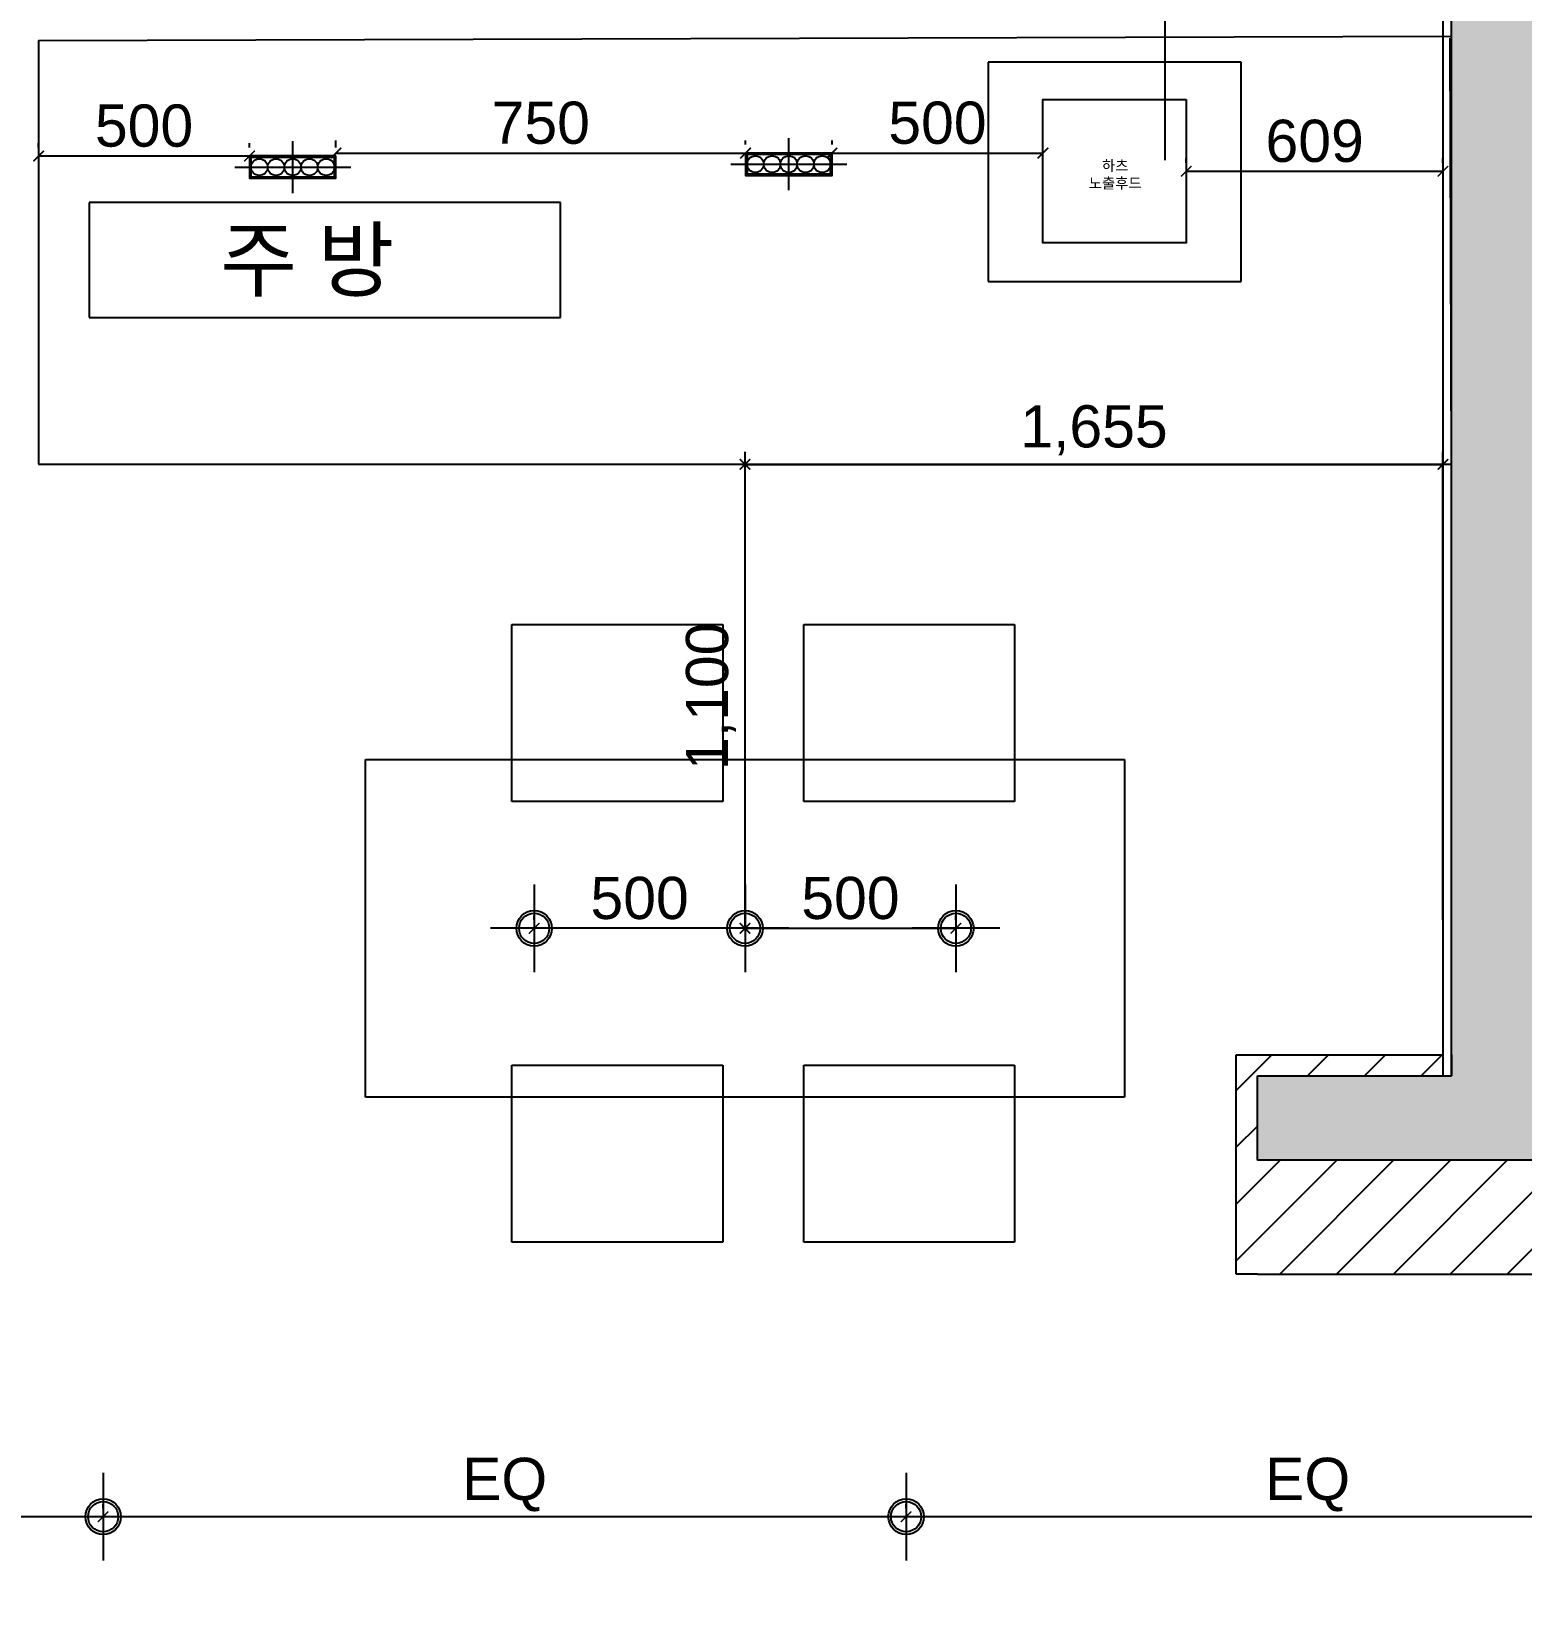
# Model space of a CAD drawing. Header units: millimetres. Extents: x 512 to 764439, y -71 to 559481.
# Drawn here: x 508550 to 512083, y 271636 to 275370 of the extents above; entities that cross this region are included whole.
import ezdxf

# ---------------------------------------------------------------- set-up
doc = ezdxf.new("R2010")
doc.units = ezdxf.units.MM
doc.header["$LTSCALE"] = 50
for name, color, linetype in [('#TEXT', 7, 'Continuous'), ('#건축벽체_CON', 2, 'Continuous'), ('#목공', 124, 'Continuous'), ('#조명', 40, 'Continuous'), ('#타일', 241, 'Continuous'), ('.', 8, 'Continuous'), ('14.전기회로도', 7, 'Continuous'), ('_0', 7, 'Continuous'), ('fur', 6, 'Continuous')]:
    doc.layers.add(name, color=color, linetype=linetype)
doc.styles.get("Standard").update_dxf_attribs({"font": 'arial.ttf'})
doc.styles.add('STYLE7', font='swissel.ttf')
doc.styles.add('맑은 고딕', font='malgun.ttf')
doc.dimstyles.new('조명배치도_60', dxfattribs={"dimscale": 100, "dimtxt": 1, "dimasz": 0.25, "dimexe": 0.3, "dimexo": 0.2, "dimgap": 0.2, "dimtad": 1, "dimdec": 0, "dimlunit": 6, "dimtxsty": 'STYLE7', "dimblk": 'ARCHTICK', "dimcen": -1, "dimclrd": 256, "dimclre": 256, "dimclrt": 10, "dimadec": 0, "dimazin": 0, "dimtfac": 1, "dimtdec": 0, "dimtix": 1, "dimtmove": 2, "dimatfit": 3, "dimldrblk": 'ARCHTICK', "dimfxl": 1, "dimlwd": -1, "dimlwe": -1, "dimarcsym": 0})

# ---------------------------------------------------------------- blocks, each defined once
blk = doc.blocks.new('DFDSF')
at = {"layer": '.', "ltscale": 2, "transparency": 33554559}
h = blk.add_hatch(color=8, dxfattribs=at)
h.dxf.hatch_style = 1
h.paths.add_polyline_path([(338341.2, 81981.1), (336641.2, 81981.1), (336641.2, 81781.1), (337741.2, 81781.1), (337741.2, 80281.1), (336886.2, 80281.1), (336886.2, 80081.1), (337741.2, 80081.1), (337741.2, 75921.1), (337281.2, 75921.1), (337281.2, 75721.1), (337941.2, 75721.1), (337941.2, 76011.1), (338391.2, 76011.1), (338391.2, 76058), (338391.2, 76211.1), (337941.2, 76211.1), (337941.2, 80081.1), (338341.2, 80081.1)])
h.paths.add_polyline_path([(338141.2, 80881.1), (337941.2, 80881.1), (337941.2, 81781.1), (338141.2, 81781.1)], flags=16)
h.paths.add_polyline_path([(338141.2, 80681.1), (338141.2, 80281.1), (337941.2, 80281.1), (337941.2, 80681.1)], flags=16)
h.paths.add_polyline_path([(339996.2, 80203.6), (339796.2, 80203.6), (339796.2, 80081.1), (339796.2, 78761.1), (339996.2, 78761.1)])
h.paths.add_polyline_path([(331166.2, 70151.1), (330766.2, 70151.1), (330766.2, 69951.1), (331366.2, 69951.1), (331366.2, 74251.1), (331166.2, 74251.1), (331166.2, 74055.5)])
h.paths.add_polyline_path([(336200.7, 78532.8), (336200.7, 79213.9), (335787, 79213.9), (335787, 78532.8)], flags=9)
h.paths.add_polyline_path([(333543.1, 77829.6), (334224.1, 77829.6), (334224.1, 78243.3), (333543.1, 78243.3)], flags=9)
h.paths.add_polyline_path([(337703.7, 74502.9), (337703.7, 75183.9), (337290, 75183.9), (337290, 74502.9)], flags=9)
h.paths.add_polyline_path([(331162.1, 74502.9), (331162.1, 75183.9), (330748.4, 75183.9), (330748.4, 74502.9)], flags=9)
h.paths.add_polyline_path([(336260.6, 76774.4), (336260.6, 77267), (335846.9, 77267), (335846.9, 76774.4)], flags=9)
h.paths.add_polyline_path([(334913.9, 79384.1), (334913.9, 79876.7), (334500.2, 79876.7), (334500.2, 79384.1)], flags=9)
h.paths.add_polyline_path([(329011.8, 71740.4), (329489.3, 71740.4), (329489.3, 72021.6), (329011.8, 72021.6)], flags=9)
h.paths.add_polyline_path([(336400.9, 79956.4), (336699.3, 79956.4), (336699.3, 80077.5), (336400.9, 80077.5)], flags=9)
h.paths.add_polyline_path([(338695.3, 81081.3), (339421.1, 81081.3), (339421.1, 81298.3), (338695.3, 81298.3)], flags=9)
h.paths.add_polyline_path([(336820.7, 78057.1), (337362.8, 78057.1), (337362.8, 78178.2), (336820.7, 78178.2)], flags=25)
h.paths.add_polyline_path([(332573.5, 80085.7), (332573.5, 80472.7), (332452.4, 80472.7), (332452.4, 80085.7)], flags=9)
h.paths.add_polyline_path([(332682, 81037.5), (332682, 81616.6), (332452.3, 81616.6), (332452.3, 81037.5)], flags=9)
h.paths.add_polyline_path([(327279.7, 75623.7), (328005.6, 75623.7), (328005.6, 75840.6), (327279.7, 75840.6)], flags=9)
h.paths.add_polyline_path([(334863.3, 79512.1), (336051.7, 79512.1), (336051.7, 79766.9), (334863.3, 79766.9)], flags=9)
h.paths.add_polyline_path([(329176.8, 70568.8), (329756.3, 70568.8), (329756.3, 70804.7), (329176.8, 70804.7)], flags=9)
h.paths.add_polyline_path([(333507.8, 69233.9), (334696.1, 69233.9), (334696.1, 69488.6), (333507.8, 69488.6)], flags=9)
h.paths.add_polyline_path([(340816.6, 69233.9), (342005, 69233.9), (342005, 69488.6), (340816.6, 69488.6)], flags=9)
h.paths.add_polyline_path([(333634.5, 79165.1), (333999.1, 79165.1), (333999.1, 79348.5), (333634.5, 79348.5)], flags=9)
h.paths.add_polyline_path([(333962.6, 80090.5), (334586.1, 80090.5), (334586.1, 80239.6), (333962.6, 80239.6)], flags=9)
h.paths.add_polyline_path([(334060.9, 75436.5), (335408.1, 75436.5), (335408.1, 75619.9), (334060.9, 75619.9)], flags=9)
h.paths.add_polyline_path([(331366.5, 68772.9), (332548, 68772.9), (332548, 69008.8), (331366.5, 69008.8)], flags=9)
h.paths.add_polyline_path([(334774.3, 77718.7), (335343.7, 77718.7), (335343.7, 78003.8), (334774.3, 78003.8)], flags=9)
h.paths.add_polyline_path([(335953.7, 79875.3), (336320.9, 79875.3), (336320.9, 80024.3), (335953.7, 80024.3)], flags=9)
h.paths.add_polyline_path([(333460.9, 76854.3), (333764.7, 76854.3), (333764.7, 77007.1), (333460.9, 77007.1)], flags=9)
h.paths.add_polyline_path([(333091.1, 76542.6), (333394.9, 76542.6), (333394.9, 76695.4), (333091.1, 76695.4)], flags=9)
h.paths.add_polyline_path([(332969.8, 79053.3), (333100.7, 79053.3), (333100.7, 79206.1), (332969.8, 79206.1)], flags=9)
h.paths.add_polyline_path([(332884.4, 77770.4), (333188.2, 77770.4), (333188.2, 77923.2), (332884.4, 77923.2)], flags=9)
h.paths.add_polyline_path([(332836.6, 78524.5), (333230.8, 78524.5), (333230.8, 78677.2), (332836.6, 78677.2)], flags=9)
h.paths.add_polyline_path([(329027.4, 69208.3), (329838.7, 69208.3), (329838.7, 69493.3), (329027.4, 69493.3)], flags=9)
h.paths.add_polyline_path([(333408.3, 81268.8), (334219.6, 81268.8), (334219.6, 81553.9), (333408.3, 81553.9)], flags=9)
h.paths.add_polyline_path([(336706.9, 80756.2), (336706.9, 81151.4), (336537.7, 81151.4), (336537.7, 80756.2)], flags=9)
h.paths.add_polyline_path([(336759.6, 81121.6), (336759.6, 81407.7), (336590.4, 81407.7), (336590.4, 81121.6)], flags=9)
h.paths.add_polyline_path([(328332, 78371.2), (328332, 78766.4), (328162.7, 78766.4), (328162.7, 78371.2)], flags=9)
h.paths.add_polyline_path([(328384.8, 78736.5), (328384.8, 79022.9), (328214.7, 79022.9), (328214.7, 78736.5)], flags=9)
h.paths.add_polyline_path([(338932.4, 71242.6), (339326.7, 71242.6), (339326.7, 71395.4), (338932.4, 71395.4)], flags=9)
h.paths.add_polyline_path([(341434.5, 74226.2), (341828.8, 74226.2), (341828.8, 74379), (341434.5, 74379)], flags=9)
h.paths.add_polyline_path([(337702.2, 71296.7), (338108.8, 71296.7), (338108.8, 71577.9), (337702.2, 71577.9)], flags=9)
h.paths.add_polyline_path([(340786.3, 71296.7), (341192.9, 71296.7), (341192.9, 71577.9), (340786.3, 71577.9)], flags=9)
h.paths.add_polyline_path([(330938, 77966.2), (331344.6, 77966.2), (331344.6, 78247.4), (330938, 78247.4)], flags=9)
h.paths.add_polyline_path([(333628.2, 71737.2), (334197.6, 71737.2), (334197.6, 72022.3), (333628.2, 72022.3)], flags=9)
h.paths.add_polyline_path([(327958.2, 69261.8), (328352.4, 69261.8), (328352.4, 69414.6), (327958.2, 69414.6)], flags=9)
h.paths.add_polyline_path([(327409.8, 71898.3), (327804.1, 71898.3), (327804.1, 72051.1), (327409.8, 72051.1)], flags=9)
h.paths.add_polyline_path([(327434.8, 74896.2), (327829, 74896.2), (327829, 75049), (327434.8, 75049)], flags=9)
h.paths.add_polyline_path([(327440.5, 77324), (327756.6, 77324), (327756.6, 77476.7), (327440.5, 77476.7)], flags=9)
h.paths.add_polyline_path([(327478.9, 76542.6), (327782.7, 76542.6), (327782.7, 76695.4), (327478.9, 76695.4)], flags=9)
h.paths.add_polyline_path([(341178.3, 75772.2), (341178.3, 75148.5), (341329.6, 75148.5), (341329.6, 75772.2)], flags=9)
h.paths.add_polyline_path([(341233.7, 75866.2), (341233.7, 76261.4), (341064.4, 76261.4), (341064.4, 75866.2)], flags=9)
h.paths.add_polyline_path([(341286.5, 76231.5), (341286.5, 76517.9), (341116.4, 76517.9), (341116.4, 76231.5)], flags=9)
h.paths.add_polyline_path([(339403.9, 77086.2), (339403.9, 77481.4), (339234.7, 77481.4), (339234.7, 77086.2)], flags=9)
h.paths.add_polyline_path([(339456.2, 77438.2), (339456.2, 77723.4), (339289.6, 77723.4), (339289.6, 77438.2)], flags=9)
h.paths.add_polyline_path([(328180, 78337.2), (328180, 77751.1), (328331.3, 77751.1), (328331.3, 78337.2)], flags=9)
h.paths.add_polyline_path([(338414.5, 77089.5), (339135.2, 77089.5), (339135.2, 77242.3), (338414.5, 77242.3)], flags=9)
h.paths.add_polyline_path([(338683.5, 77496.6), (338987.3, 77496.6), (338987.3, 77649.4), (338683.5, 77649.4)], flags=9)
h.paths.add_polyline_path([(340029.3, 76679.8), (340333.1, 76679.8), (340333.1, 76832.6), (340029.3, 76832.6)], flags=9)
h.paths.add_polyline_path([(338380.9, 78083.2), (339011.1, 78083.2), (339011.1, 78236), (338380.9, 78236)], flags=9)
h.paths.add_polyline_path([(338414.5, 79236), (339135.2, 79236), (339135.2, 79388.8), (338414.5, 79388.8)], flags=9)
h.paths.add_polyline_path([(327245.7, 80105.2), (327559.2, 80105.2), (327559.2, 80280.3), (327245.7, 80280.3)], flags=9)
h.paths.add_polyline_path([(327265.7, 79299), (327538.3, 79299), (327538.3, 79477.3), (327265.7, 79477.3)], flags=9)
h.paths.add_polyline_path([(342110.3, 76479.4), (342423.8, 76479.4), (342423.8, 76654.6), (342110.3, 76654.6)], flags=9)
h = blk.add_hatch(color=8, dxfattribs=at)
h.dxf.hatch_style = 1
h.paths.add_polyline_path([(336646.2, 74251.1), (336446.2, 74251.1), (336446.2, 68796.1), (336446.2, 68796.1), (336446.2, 68673.6), (336446.2, 68673.6), (336446.2, 68551.1), (336646.2, 68551.1), (336646.2, 68673.6), (336646.2, 68796.1)])
h.paths.add_polyline_path([(333337.8, 69143.6), (333337.8, 69636.2), (332924.1, 69636.2), (332924.1, 69143.6)], flags=9)
h.paths.add_polyline_path([(329011.8, 71740.4), (329489.3, 71740.4), (329489.3, 72021.6), (329011.8, 72021.6)], flags=9)
h.paths.add_polyline_path([(336400.9, 79956.4), (336699.3, 79956.4), (336699.3, 80077.5), (336400.9, 80077.5)], flags=9)
h.paths.add_polyline_path([(338695.3, 81081.3), (339421.1, 81081.3), (339421.1, 81298.3), (338695.3, 81298.3)], flags=9)
h.paths.add_polyline_path([(336820.7, 78057.1), (337362.8, 78057.1), (337362.8, 78178.2), (336820.7, 78178.2)], flags=9)
h.paths.add_polyline_path([(332573.5, 80085.7), (332573.5, 80472.7), (332452.4, 80472.7), (332452.4, 80085.7)], flags=9)
h.paths.add_polyline_path([(332682, 81037.5), (332682, 81616.6), (332452.3, 81616.6), (332452.3, 81037.5)], flags=9)
h.paths.add_polyline_path([(327279.7, 75623.7), (328005.6, 75623.7), (328005.6, 75840.6), (327279.7, 75840.6)], flags=9)
h.paths.add_polyline_path([(334863.3, 79512.1), (336051.7, 79512.1), (336051.7, 79766.9), (334863.3, 79766.9)], flags=9)
h.paths.add_polyline_path([(329176.8, 70568.8), (329756.3, 70568.8), (329756.3, 70804.7), (329176.8, 70804.7)], flags=9)
h.paths.add_polyline_path([(333507.8, 69233.9), (334696.1, 69233.9), (334696.1, 69488.6), (333507.8, 69488.6)], flags=9)
h.paths.add_polyline_path([(340376, 69233.9), (341564.3, 69233.9), (341564.3, 69488.6), (340376, 69488.6)], flags=9)
h.paths.add_polyline_path([(333634.5, 79165.1), (333999.1, 79165.1), (333999.1, 79348.5), (333634.5, 79348.5)], flags=9)
h.paths.add_polyline_path([(333962.6, 80090.5), (334586.1, 80090.5), (334586.1, 80239.6), (333962.6, 80239.6)], flags=9)
h.paths.add_polyline_path([(334060.9, 75436.5), (335408.1, 75436.5), (335408.1, 75619.9), (334060.9, 75619.9)], flags=9)
h.paths.add_polyline_path([(331366.5, 68772.9), (332548, 68772.9), (332548, 69008.8), (331366.5, 69008.8)], flags=9)
h.paths.add_polyline_path([(334774.3, 77718.7), (335343.7, 77718.7), (335343.7, 78003.8), (334774.3, 78003.8)], flags=9)
h.paths.add_polyline_path([(335953.7, 79875.3), (336320.9, 79875.3), (336320.9, 80024.3), (335953.7, 80024.3)], flags=9)
h.paths.add_polyline_path([(333460.9, 76854.3), (333764.7, 76854.3), (333764.7, 77007.1), (333460.9, 77007.1)], flags=9)
h.paths.add_polyline_path([(333091.1, 76542.6), (333394.9, 76542.6), (333394.9, 76695.4), (333091.1, 76695.4)], flags=9)
h.paths.add_polyline_path([(332969.8, 79053.3), (333100.7, 79053.3), (333100.7, 79206.1), (332969.8, 79206.1)], flags=9)
h.paths.add_polyline_path([(332884.4, 77770.4), (333188.2, 77770.4), (333188.2, 77923.2), (332884.4, 77923.2)], flags=9)
h.paths.add_polyline_path([(332836.6, 78524.5), (333230.8, 78524.5), (333230.8, 78677.2), (332836.6, 78677.2)], flags=9)
h.paths.add_polyline_path([(329027.4, 69208.3), (329838.7, 69208.3), (329838.7, 69493.3), (329027.4, 69493.3)], flags=9)
h.paths.add_polyline_path([(333408.3, 81268.8), (334219.6, 81268.8), (334219.6, 81553.9), (333408.3, 81553.9)], flags=9)
h.paths.add_polyline_path([(336706.9, 80756.2), (336706.9, 81151.4), (336537.7, 81151.4), (336537.7, 80756.2)], flags=9)
h.paths.add_polyline_path([(336759.6, 81121.6), (336759.6, 81407.7), (336590.4, 81407.7), (336590.4, 81121.6)], flags=9)
h.paths.add_polyline_path([(328332, 78371.2), (328332, 78766.4), (328162.7, 78766.4), (328162.7, 78371.2)], flags=9)
h.paths.add_polyline_path([(328384.8, 78736.5), (328384.8, 79022.9), (328214.7, 79022.9), (328214.7, 78736.5)], flags=9)
h.paths.add_polyline_path([(338932.4, 71242.6), (339326.7, 71242.6), (339326.7, 71395.4), (338932.4, 71395.4)], flags=9)
h.paths.add_polyline_path([(341434.5, 74226.2), (341828.8, 74226.2), (341828.8, 74379), (341434.5, 74379)], flags=9)
h.paths.add_polyline_path([(337702.2, 71296.7), (338108.8, 71296.7), (338108.8, 71577.9), (337702.2, 71577.9)], flags=9)
h.paths.add_polyline_path([(340786.3, 71296.7), (341192.9, 71296.7), (341192.9, 71577.9), (340786.3, 71577.9)], flags=9)
h.paths.add_polyline_path([(330938, 77966.2), (331344.6, 77966.2), (331344.6, 78247.4), (330938, 78247.4)], flags=9)
h.paths.add_polyline_path([(333628.2, 71737.2), (334197.6, 71737.2), (334197.6, 72022.3), (333628.2, 72022.3)], flags=9)
h.paths.add_polyline_path([(327958.2, 69261.8), (328352.4, 69261.8), (328352.4, 69414.6), (327958.2, 69414.6)], flags=9)
h.paths.add_polyline_path([(327409.8, 71898.3), (327804.1, 71898.3), (327804.1, 72051.1), (327409.8, 72051.1)], flags=9)
h.paths.add_polyline_path([(327434.8, 74896.2), (327829, 74896.2), (327829, 75049), (327434.8, 75049)], flags=9)
h.paths.add_polyline_path([(327440.5, 77324), (327756.6, 77324), (327756.6, 77476.7), (327440.5, 77476.7)], flags=9)
h.paths.add_polyline_path([(327478.9, 76542.6), (327782.7, 76542.6), (327782.7, 76695.4), (327478.9, 76695.4)], flags=9)
h.paths.add_polyline_path([(341178.3, 75772.2), (341178.3, 75148.5), (341329.6, 75148.5), (341329.6, 75772.2)], flags=9)
h.paths.add_polyline_path([(341233.7, 75866.2), (341233.7, 76261.4), (341064.4, 76261.4), (341064.4, 75866.2)], flags=9)
h.paths.add_polyline_path([(341286.5, 76231.5), (341286.5, 76517.9), (341116.4, 76517.9), (341116.4, 76231.5)], flags=9)
h.paths.add_polyline_path([(339403.9, 77086.2), (339403.9, 77481.4), (339234.7, 77481.4), (339234.7, 77086.2)], flags=9)
h.paths.add_polyline_path([(339456.2, 77438.2), (339456.2, 77723.4), (339289.6, 77723.4), (339289.6, 77438.2)], flags=9)
h.paths.add_polyline_path([(328180, 78337.2), (328180, 77751.1), (328331.3, 77751.1), (328331.3, 78337.2)], flags=9)
h.paths.add_polyline_path([(338414.5, 77089.5), (339135.2, 77089.5), (339135.2, 77242.3), (338414.5, 77242.3)], flags=9)
h.paths.add_polyline_path([(338683.5, 77496.6), (338987.3, 77496.6), (338987.3, 77649.4), (338683.5, 77649.4)], flags=9)
h.paths.add_polyline_path([(340029.3, 76679.8), (340333.1, 76679.8), (340333.1, 76832.6), (340029.3, 76832.6)], flags=9)
h.paths.add_polyline_path([(338380.9, 78083.2), (339011.1, 78083.2), (339011.1, 78236), (338380.9, 78236)], flags=9)
h.paths.add_polyline_path([(338414.5, 79236), (339135.2, 79236), (339135.2, 79388.8), (338414.5, 79388.8)], flags=9)
h.paths.add_polyline_path([(327245.7, 80105.2), (327559.2, 80105.2), (327559.2, 80280.3), (327245.7, 80280.3)], flags=9)
h.paths.add_polyline_path([(327265.7, 79299), (327538.3, 79299), (327538.3, 79477.3), (327265.7, 79477.3)], flags=9)
h.paths.add_polyline_path([(342110.3, 76479.4), (342423.8, 76479.4), (342423.8, 76654.6), (342110.3, 76654.6)], flags=9)
at = {"layer": '#TEXT', "color": 8}
for p, q in [((335628.7, 77991.7), (334511.3, 77991.7)), ((334511.3, 77991.7), (334511.3, 77719.5)), ((335628.7, 77719.5), (335628.7, 77991.7)), ((334511.3, 77719.5), (335628.7, 77719.5))]:
    blk.add_line(p, q, dxfattribs=at)
at = {"layer": '#건축벽체_CON', "color": 8, "ltscale": 2}
for p, q in [((337741.2, 75921.1), (337741.2, 80081.1)), ((337281.2, 75721.1), (337281.2, 75921.1)), ((337281.2, 75921.1), (337741.2, 75921.1)), ((337941.2, 75721.1), (337281.2, 75721.1))]:
    blk.add_line(p, q, dxfattribs=at)
at = {"layer": '#목공', "color": 8, "ltscale": 2}
for p, q in [((337231.2, 75451.1), (337231.2, 75971.1)), ((337231.2, 75971.1), (337721.2, 75971.1)), ((337741.2, 75971.1), (337741.2, 75921.1)), ((337281.2, 75451.1), (337231.2, 75451.1)), ((337281.2, 75451.1), (337941.2, 75451.1))]:
    blk.add_line(p, q, dxfattribs=at)
at = {"layer": '#타일', "color": 8, "ltscale": 2}
for p, q in [((337721.2, 80061.1), (337721.2, 75921.1)), ((337741.2, 75921.1), (337741.2, 80081.1)), ((337721.2, 75921.1), (337741.2, 75921.1))]:
    blk.add_line(p, q, dxfattribs=at)
at = {"layer": '.', "color": 8}
for p, q in [((337242.5, 78324.5), (336642.5, 78324.5)), ((336642.5, 78324.5), (336642.5, 77804.5)), ((337242.5, 77804.5), (337242.5, 78324.5)), ((336642.5, 77804.5), (337242.5, 77804.5))]:
    blk.add_line(p, q, dxfattribs=at)
at = {"layer": '.', "color": 8, "linetype": 'Continuous', "ltscale": 2, "transparency": 33554559}
for p, q in [((337315.5, 75971.1), (337231.2, 75886.8)), ((337450.2, 75971.1), (337400.2, 75921.1)), ((337584.9, 75971.1), (337534.9, 75921.1)), ((337719.6, 75971.1), (337669.6, 75921.1)), ((337281.2, 75802.1), (337231.2, 75752.1)), ((337469.6, 75721.1), (337231.2, 75482.7)), ((337334.9, 75721.1), (337231.2, 75617.4)), ((337604.3, 75721.1), (337334.3, 75451.1)), ((337739, 75721.1), (337469, 75451.1)), ((337873.7, 75721.1), (337603.7, 75451.1)), ((337991.2, 75703.9), (337738.4, 75451.1)), ((337991.2, 75569.2), (337873.1, 75451.1))]:
    blk.add_line(p, q, dxfattribs=at)
at = {"layer": '_0', "color": 8, "extrusion": (0, 0, -1)}
for p, q in [((335628.7, 77991.7), (334511.3, 77991.7)), ((334511.3, 77991.7), (334511.3, 77719.5)), ((335628.7, 77719.5), (335628.7, 77991.7)), ((334511.3, 77719.5), (335628.7, 77719.5))]:
    blk.add_line(p, q, dxfattribs=at)
at = {"layer": 'fur', "color": 8, "ltscale": 2}
for p, q in [((334391.2, 78375.7), (337741.2, 78386.1)), ((337741.2, 77371.1), (337738.1, 78381.1)), ((334391.2, 78376.1), (334391.2, 77371.1)), ((334391.2, 77371.1), (337741.2, 77371.1)), ((335513.6, 76991.6), (336013.6, 76991.6)), ((335513.6, 76571.6), (335513.6, 76991.6)), ((336013.6, 76991.6), (336013.6, 76571.6)), ((336205.5, 76991.6), (336705.5, 76991.6)), ((336205.5, 76571.6), (336205.5, 76991.6)), ((336705.5, 76991.6), (336705.5, 76571.6)), ((335166.2, 76671.1), (336966.2, 76671.1)), ((335166.2, 75871.1), (335166.2, 76671.1)), ((336966.2, 76671.1), (336966.2, 75871.1)), ((336013.6, 76571.6), (335513.6, 76571.6)), ((336705.5, 76571.6), (336205.5, 76571.6)), ((335513.6, 75946.9), (336013.6, 75946.9)), ((335513.6, 75526.9), (335513.6, 75946.9)), ((336013.6, 75946.9), (336013.6, 75526.9)), ((336205.5, 75946.9), (336705.5, 75946.9)), ((336205.5, 75526.9), (336205.5, 75946.9)), ((336705.5, 75946.9), (336705.5, 75526.9)), ((336966.2, 75871.1), (335166.2, 75871.1)), ((336013.6, 75526.9), (335513.6, 75526.9)), ((336705.5, 75526.9), (336205.5, 75526.9))]:
    blk.add_line(p, q, dxfattribs=at)
at = {"layer": '#TEXT', "color": 8, "style": '맑은 고딕'}
blk.add_text('주 방', height=145, dxfattribs=at).set_placement((334821.8, 77784))
blk = doc.blocks.new('SF F')
at = {"layer": '#조명', "color": 14, "linetype": 'Continuous'}
for p, q in [((341047.9, 83940.9), (341047.9, 83733.1)), ((341151.8, 83837), (340944, 83837))]:
    blk.add_line(p, q, dxfattribs=at)
at = {"layer": '#조명', "color": 241}
for radius in [42.2, 35.8]:
    blk.add_circle((341047.9, 83837), radius, dxfattribs=at)
blk = doc.blocks.new('A$C6088f158')
at = {"layer": '#조명', "ltscale": 2}
for p, q in [((137.5, 123), (137.5, 0)), ((275, 61.5), (0, 61.5))]:
    blk.add_line(p, q, dxfattribs=at)
for points in [[(35, 35), (240, 35), (240, 88), (35, 88)], [(38.5, 38.5), (236.5, 38.5), (236.5, 84.5), (38.5, 84.5)]]:
    blk.add_lwpolyline(points, close=True, dxfattribs=at)
for centre in [(58.3, 61.5), (97.9, 61.5), (137.5, 61.5), (177.1, 61.5), (216.7, 61.5)]:
    blk.add_circle(centre, 19.8, dxfattribs=at)
blk = doc.blocks.new('_ArchTick')
at = {"color": 0, "linetype": 'ByBlock', "const_width": 0.15}
blk.add_lwpolyline([(-0.5, -0.5), (0.5, 0.5)], dxfattribs=at)
blk = doc.blocks.new('*D605')
at = {"layer": '_0', "ltscale": 2, "transparency": 16777216}
for p, q in [((510241.9, 273243.4), (510241.9, 274343.4)), ((510261.9, 274343.4), (510271.9, 274343.4)), ((510261.9, 273243.4), (510271.9, 273243.4))]:
    blk.add_line(p, q, dxfattribs=at)
at = {"layer": 'Defpoints', "color": 0, "ltscale": 2, "transparency": 16777216}
for p in [(510241.9, 274343.4), (510241.9, 274343.4), (510241.9, 273243.4)]:
    blk.add_point(p, dxfattribs=at)
at = {"layer": '_0', "ltscale": 2, "transparency": 16777216, "xscale": 25, "yscale": 25, "zscale": 25}
for p, rotation in [((510241.9, 274343.4), 90), ((510241.9, 273243.4), 270)]:
    blk.add_blockref('_ArchTick', p, dxfattribs=dict(at, rotation=rotation))
at = {"layer": '_0', "color": 10, "ltscale": 2, "transparency": 16777216, "insert": (510161.1, 273793.4), "char_height": 100, "attachment_point": 5, "rotation": 90, "style": 'STYLE7'}
blk.add_mtext('1,100', dxfattribs=at)
blk = doc.blocks.new('*D606')
at = {"layer": '_0', "ltscale": 2, "transparency": 16777216}
for p, q in [((510241.9, 273263.4), (510241.9, 273273.4)), ((510741.9, 273263.4), (510741.9, 273273.4)), ((510241.9, 273243.4), (510741.9, 273243.4))]:
    blk.add_line(p, q, dxfattribs=at)
at = {"layer": 'Defpoints', "color": 0, "ltscale": 2, "transparency": 16777216}
for p in [(510241.9, 273243.4), (510741.9, 273243.4), (510741.9, 273243.4)]:
    blk.add_point(p, dxfattribs=at)
at = {"layer": '_0', "ltscale": 2, "transparency": 16777216, "xscale": 25, "yscale": 25, "zscale": 25, "rotation": 180}
blk.add_blockref('_ArchTick', (510241.9, 273243.4), dxfattribs=at)
at = {"layer": '_0', "ltscale": 2, "transparency": 16777216, "xscale": 25, "yscale": 25, "zscale": 25}
blk.add_blockref('_ArchTick', (510741.9, 273243.4), dxfattribs=at)
at = {"layer": '_0', "color": 10, "ltscale": 2, "transparency": 16777216, "insert": (510491.9, 273314.7), "char_height": 100, "attachment_point": 5, "style": 'STYLE7'}
blk.add_mtext('500', dxfattribs=at)
blk = doc.blocks.new('*D607')
at = {"layer": '_0', "ltscale": 2, "transparency": 16777216}
for p, q in [((509741.9, 273263.4), (509741.9, 273273.4)), ((510241.9, 273263.4), (510241.9, 273273.4)), ((510241.9, 273243.4), (509741.9, 273243.4))]:
    blk.add_line(p, q, dxfattribs=at)
at = {"layer": 'Defpoints', "color": 0, "ltscale": 2, "transparency": 16777216}
for p in [(509741.9, 273243.4), (509741.9, 273243.4), (510241.9, 273243.4)]:
    blk.add_point(p, dxfattribs=at)
at = {"layer": '_0', "ltscale": 2, "transparency": 16777216, "xscale": 25, "yscale": 25, "zscale": 25, "rotation": 180}
blk.add_blockref('_ArchTick', (509741.9, 273243.4), dxfattribs=at)
at = {"layer": '_0', "ltscale": 2, "transparency": 16777216, "xscale": 25, "yscale": 25, "zscale": 25}
blk.add_blockref('_ArchTick', (510241.9, 273243.4), dxfattribs=at)
at = {"layer": '_0', "color": 10, "ltscale": 2, "transparency": 16777216, "insert": (509991.9, 273314.7), "char_height": 100, "attachment_point": 5, "style": 'STYLE7'}
blk.add_mtext('500', dxfattribs=at)
blk = doc.blocks.new('*D608')
at = {"layer": '_0', "ltscale": 2, "transparency": 16777216}
for p, q in [((510241.9, 273263.4), (510241.9, 274373.4)), ((510241.9, 274343.4), (511896.9, 274343.4)), ((511896.9, 273263.4), (511896.9, 274373.4))]:
    blk.add_line(p, q, dxfattribs=at)
at = {"layer": 'Defpoints', "color": 0, "ltscale": 2, "transparency": 16777216}
for p in [(511896.9, 274343.4), (510241.9, 273243.4), (511896.9, 273243.4)]:
    blk.add_point(p, dxfattribs=at)
at = {"layer": '_0', "ltscale": 2, "transparency": 16777216, "xscale": 25, "yscale": 25, "zscale": 25, "rotation": 180}
blk.add_blockref('_ArchTick', (510241.9, 274343.4), dxfattribs=at)
at = {"layer": '_0', "ltscale": 2, "transparency": 16777216, "xscale": 25, "yscale": 25, "zscale": 25}
blk.add_blockref('_ArchTick', (511896.9, 274343.4), dxfattribs=at)
at = {"layer": '_0', "color": 10, "ltscale": 2, "transparency": 16777216, "insert": (511069.4, 274424.2), "char_height": 100, "attachment_point": 5, "style": 'STYLE7'}
blk.add_mtext('1,655', dxfattribs=at)
blk = doc.blocks.new('*D703')
at = {"layer": '14.전기회로도', "ltscale": 2, "transparency": 16777216}
for p, q in [((510623.9, 271868.4), (510623.9, 271878.4)), ((512527.9, 271868.4), (512527.9, 271878.4)), ((512527.9, 271848.4), (510623.9, 271848.4))]:
    blk.add_line(p, q, dxfattribs=at)
at = {"layer": 'Defpoints', "color": 0, "ltscale": 2, "transparency": 16777216}
for p in [(510623.9, 271848.4), (510623.9, 271848.4), (512527.9, 271848.4)]:
    blk.add_point(p, dxfattribs=at)
at = {"layer": '14.전기회로도', "ltscale": 2, "transparency": 16777216, "xscale": 25, "yscale": 25, "zscale": 25, "rotation": 180}
blk.add_blockref('_ArchTick', (510623.9, 271848.4), dxfattribs=at)
at = {"layer": '14.전기회로도', "ltscale": 2, "transparency": 16777216, "xscale": 25, "yscale": 25, "zscale": 25}
blk.add_blockref('_ArchTick', (512527.9, 271848.4), dxfattribs=at)
at = {"layer": '14.전기회로도', "color": 10, "ltscale": 2, "transparency": 16777216, "insert": (511575.9, 271924.4), "char_height": 100, "attachment_point": 5, "style": 'STYLE7'}
blk.add_mtext('EQ', dxfattribs=at)
blk = doc.blocks.new('*D684')
at = {"layer": '14.전기회로도', "ltscale": 2, "transparency": 16777216}
for p, q in [((508719.9, 271868.4), (508719.9, 271878.4)), ((510623.9, 271868.4), (510623.9, 271878.4)), ((510623.9, 271848.4), (508719.9, 271848.4))]:
    blk.add_line(p, q, dxfattribs=at)
at = {"layer": 'Defpoints', "color": 0, "ltscale": 2, "transparency": 16777216}
for p in [(508719.9, 271848.4), (508719.9, 271848.4), (510623.9, 271848.4)]:
    blk.add_point(p, dxfattribs=at)
at = {"layer": '14.전기회로도', "ltscale": 2, "transparency": 16777216, "xscale": 25, "yscale": 25, "zscale": 25, "rotation": 180}
blk.add_blockref('_ArchTick', (508719.9, 271848.4), dxfattribs=at)
at = {"layer": '14.전기회로도', "ltscale": 2, "transparency": 16777216, "xscale": 25, "yscale": 25, "zscale": 25}
blk.add_blockref('_ArchTick', (510623.9, 271848.4), dxfattribs=at)
at = {"layer": '14.전기회로도', "color": 10, "ltscale": 2, "transparency": 16777216, "insert": (509671.9, 271924.4), "char_height": 100, "attachment_point": 5, "style": 'STYLE7'}
blk.add_mtext('EQ', dxfattribs=at)
blk = doc.blocks.new('*D685')
at = {"layer": '14.전기회로도', "ltscale": 2, "transparency": 16777216}
for p, q in [((506815.9, 271868.4), (506815.9, 271878.4)), ((508719.9, 271868.4), (508719.9, 271878.4)), ((508719.9, 271848.4), (506815.9, 271848.4))]:
    blk.add_line(p, q, dxfattribs=at)
at = {"layer": 'Defpoints', "color": 0, "ltscale": 2, "transparency": 16777216}
for p in [(506815.9, 271848.4), (506815.9, 271848.4), (508719.9, 271848.4)]:
    blk.add_point(p, dxfattribs=at)
at = {"layer": '14.전기회로도', "ltscale": 2, "transparency": 16777216, "xscale": 25, "yscale": 25, "zscale": 25, "rotation": 180}
blk.add_blockref('_ArchTick', (506815.9, 271848.4), dxfattribs=at)
at = {"layer": '14.전기회로도', "ltscale": 2, "transparency": 16777216, "xscale": 25, "yscale": 25, "zscale": 25}
blk.add_blockref('_ArchTick', (508719.9, 271848.4), dxfattribs=at)
at = {"layer": '14.전기회로도', "color": 10, "ltscale": 2, "transparency": 16777216, "insert": (507767.9, 271924.4), "char_height": 100, "attachment_point": 5, "style": 'STYLE7'}
blk.add_mtext('EQ', dxfattribs=at)
blk = doc.blocks.new('*D348')
at = {"ltscale": 2, "transparency": 16777216}
for p, q in [((508566.9, 275094.5), (508566.9, 275104.5)), ((509066.9, 275094.5), (509066.9, 275104.5)), ((508566.9, 275074.5), (509066.9, 275074.5))]:
    blk.add_line(p, q, dxfattribs=at)
at = {"layer": 'Defpoints', "color": 0, "ltscale": 2, "transparency": 16777216}
for p in [(508566.9, 275074.5), (509066.9, 275074.5), (509066.9, 275074.5)]:
    blk.add_point(p, dxfattribs=at)
at = {"ltscale": 2, "transparency": 16777216, "xscale": 25, "yscale": 25, "zscale": 25, "rotation": 180}
blk.add_blockref('_ArchTick', (508566.9, 275074.5), dxfattribs=at)
at = {"ltscale": 2, "transparency": 16777216, "xscale": 25, "yscale": 25, "zscale": 25}
blk.add_blockref('_ArchTick', (509066.9, 275074.5), dxfattribs=at)
at = {"color": 10, "ltscale": 2, "transparency": 16777216, "insert": (508816.9, 275145.9), "char_height": 100, "attachment_point": 5, "style": 'STYLE7'}
blk.add_mtext('500', dxfattribs=at)
blk = doc.blocks.new('*D349')
at = {"ltscale": 2, "transparency": 16777216}
for p, q in [((510448.2, 275101.4), (510448.2, 275111.4)), ((510948.2, 275101.4), (510948.2, 275111.4)), ((510448.2, 275081.4), (510948.2, 275081.4))]:
    blk.add_line(p, q, dxfattribs=at)
at = {"layer": 'Defpoints', "color": 0, "ltscale": 2, "transparency": 16777216}
for p in [(510448.2, 275081.4), (510948.2, 275081.4), (510948.2, 275081.4)]:
    blk.add_point(p, dxfattribs=at)
at = {"ltscale": 2, "transparency": 16777216, "xscale": 25, "yscale": 25, "zscale": 25, "rotation": 180}
blk.add_blockref('_ArchTick', (510448.2, 275081.4), dxfattribs=at)
at = {"ltscale": 2, "transparency": 16777216, "xscale": 25, "yscale": 25, "zscale": 25}
blk.add_blockref('_ArchTick', (510948.2, 275081.4), dxfattribs=at)
at = {"color": 10, "ltscale": 2, "transparency": 16777216, "insert": (510698.2, 275152.7), "char_height": 100, "attachment_point": 5, "style": 'STYLE7'}
blk.add_mtext('500', dxfattribs=at)
blk = doc.blocks.new('*D350')
at = {"ltscale": 2, "transparency": 16777216}
for p, q in [((509271.9, 275094.5), (509271.9, 275111.4)), ((510243.2, 275101.4), (510243.2, 275111.4)), ((509271.9, 275081.4), (510243.2, 275081.4))]:
    blk.add_line(p, q, dxfattribs=at)
at = {"layer": 'Defpoints', "color": 0, "ltscale": 2, "transparency": 16777216}
for p in [(509271.9, 275074.5), (510243.2, 275081.4), (510243.2, 275081.4)]:
    blk.add_point(p, dxfattribs=at)
at = {"ltscale": 2, "transparency": 16777216, "xscale": 25, "yscale": 25, "zscale": 25, "rotation": 180}
blk.add_blockref('_ArchTick', (509271.9, 275081.4), dxfattribs=at)
at = {"ltscale": 2, "transparency": 16777216, "xscale": 25, "yscale": 25, "zscale": 25}
blk.add_blockref('_ArchTick', (510243.2, 275081.4), dxfattribs=at)
at = {"color": 10, "ltscale": 2, "transparency": 16777216, "insert": (509757.6, 275152.7), "char_height": 100, "attachment_point": 5, "style": 'STYLE7'}
blk.add_mtext('750', dxfattribs=at)
blk = doc.blocks.new('*D572')
at = {"layer": '#TEXT', "ltscale": 2, "transparency": 16777216}
for p, q in [((511288.2, 275058.3), (511288.2, 275068.3)), ((511896.9, 275058.3), (511896.9, 275068.3)), ((511288.2, 275038.3), (511896.9, 275038.3))]:
    blk.add_line(p, q, dxfattribs=at)
at = {"layer": 'Defpoints', "color": 0, "ltscale": 2, "transparency": 16777216}
for p in [(511288.2, 275038.3), (511896.9, 275038.3), (511896.9, 275038.3)]:
    blk.add_point(p, dxfattribs=at)
at = {"layer": '#TEXT', "ltscale": 2, "transparency": 16777216, "xscale": 25, "yscale": 25, "zscale": 25, "rotation": 180}
blk.add_blockref('_ArchTick', (511288.2, 275038.3), dxfattribs=at)
at = {"layer": '#TEXT', "ltscale": 2, "transparency": 16777216, "xscale": 25, "yscale": 25, "zscale": 25}
blk.add_blockref('_ArchTick', (511896.9, 275038.3), dxfattribs=at)
at = {"layer": '#TEXT', "color": 10, "ltscale": 2, "transparency": 16777216, "insert": (511592.6, 275109.7), "char_height": 100, "attachment_point": 5, "style": 'STYLE7'}
blk.add_mtext('609', dxfattribs=at)

msp = doc.modelspace()

# ---------------------------------------------------------------- linework, layer by layer
at = {"layer": '#TEXT', "ltscale": 2}
msp.add_line((511238.53843287, 275064.1808932), (511238.53843287, 275576.92877432), dxfattribs=at)
at = {"layer": '14.전기회로도'}
for p in [(508719.88771076, 271848.41103658), (510623.88771076, 271848.41103658)]:
    msp.add_point(p, dxfattribs=at)
at = {"layer": '_0', "ltscale": 2}
msp.add_lwpolyline([(511288.22104409, 275208.34911708), (511288.22104409, 274868.34911708), (510948.22104409, 274868.34911708), (510948.22104409, 275208.34911708)], close=True, dxfattribs=at)

# ---------------------------------------------------------------- block references
at = {"ltscale": 2, "rotation": 180}
for p in [(509306.88771076, 275109.53951956), (510483.22104409, 275116.43117594)]:
    msp.add_blockref('A$C6088f158', p, dxfattribs=at)
at = {"layer": '_0'}
for name, p in [('DFDSF', (174175.64337205, 196972.33226715)), ('SF F', (168693.99263003, 189406.3956918)), ('SF F', (169193.99263003, 189406.3956918)), ('SF F', (169693.99263003, 189406.3956918)), ('SF F', (167671.99263003, 188011.3956918)), ('SF F', (169575.99263003, 188011.3956918))]:
    msp.add_blockref(name, p, dxfattribs=at)

# ---------------------------------------------------------------- texts
at = {"layer": '_0', "ltscale": 2, "insert": (511000.64558157, 275064.1808932), "char_height": 25, "attachment_point": 1}
msp.add_mtext_dynamic_manual_height_columns('\\pxqc;{\\fGulim|b0|i0|c129|p50;하츠 \\P노출후드}', width=237.8928513015, gutter_width=12.5, heights=[0], dxfattribs=at)

# ---------------------------------------------------------------- dimensions: what is measured, and where the dimension line sits
at = {"layer": '#TEXT', "ltscale": 2}
dim = msp.add_linear_dim(base=(511896.88771076, 275038.34911708), p1=(511288.22104409, 275038.34911708), p2=(511896.88771076, 275038.34911708), dimstyle='조명배치도_60', dxfattribs=at)
dim.commit()
dim.dimension.update_dxf_attribs({"geometry": '*D572', "text_midpoint": (511592.55437743, 275109.6675755)})
at = {"ltscale": 2}
for base, p1, p2, picture, middle in [((509066.88771076, 275074.53951956), (508566.88771076, 275074.53951956), (509066.88771076, 275074.53951956), '*D348', (508816.88771076, 275145.85797798)), ((510948.22104409, 275081.43117594), (510448.22104409, 275081.43117594), (510948.22104409, 275081.43117594), '*D349', (510698.22104409, 275152.74963435))]:
    dim = msp.add_linear_dim(base=base, p1=p1, p2=p2, dimstyle='조명배치도_60', dxfattribs=at)
    dim.commit()
    dim.dimension.update_dxf_attribs({"geometry": picture, "text_midpoint": middle})
dim = msp.add_linear_dim(base=(510243.22104409, 275081.43117594), p1=(509271.88771076, 275074.53951956), p2=(510243.22104409, 275081.43117594), text='750', dimstyle='조명배치도_60', dxfattribs=at)
dim.commit()
dim.dimension.update_dxf_attribs({"geometry": '*D350', "text_midpoint": (509757.55437743, 275152.74963435)})
at = {"layer": '14.전기회로도', "ltscale": 2}
for base, p1, p2, picture, middle in [((506815.88771076, 271848.41103658), (508719.88771076, 271848.41103658), (506815.88771076, 271848.41103658), '*D685', (507767.88771076, 271924.42861603)), ((508719.88771076, 271848.41103658), (510623.88771076, 271848.41103658), (508719.88771076, 271848.41103658), '*D684', (509671.88771076, 271924.42861603)), ((510623.88771076, 271848.41103658), (512527.88771076, 271848.41103658), (510623.88771076, 271848.41103658), '*D703', (511575.88771076, 271924.42861603))]:
    dim = msp.add_linear_dim(base=base, p1=p1, p2=p2, text='EQ', dimstyle='조명배치도_60', dxfattribs=at)
    dim.commit()
    dim.dimension.update_dxf_attribs({"geometry": picture, "text_midpoint": middle})
at = {"layer": '_0', "ltscale": 2}
for base, p2, picture, middle in [((511896.88771076, 274343.41103659), (511896.88771076, 273243.41103659), '*D608', (511069.38771076, 274424.19535031)), ((509741.88771076, 273243.41103659), (509741.88771076, 273243.41103659), '*D607', (509991.88771076, 273314.72949501)), ((510741.88771076, 273243.41103659), (510741.88771076, 273243.41103659), '*D606', (510491.88771076, 273314.72949501))]:
    dim = msp.add_linear_dim(base=base, p1=(510241.88771076, 273243.41103659), p2=p2, dimstyle='조명배치도_60', dxfattribs=at)
    dim.commit()
    dim.dimension.update_dxf_attribs({"geometry": picture, "text_midpoint": middle})
dim = msp.add_linear_dim(base=(510241.88771076, 274343.41103659), p1=(510241.88771076, 273243.41103659), p2=(510241.88771076, 274343.41103659), angle=90, dimstyle='조명배치도_60', dxfattribs=at)
dim.commit()
dim.dimension.update_dxf_attribs({"geometry": '*D605', "text_midpoint": (510161.10339704, 273793.41103659)})

doc.saveas('drawing.dxf')
